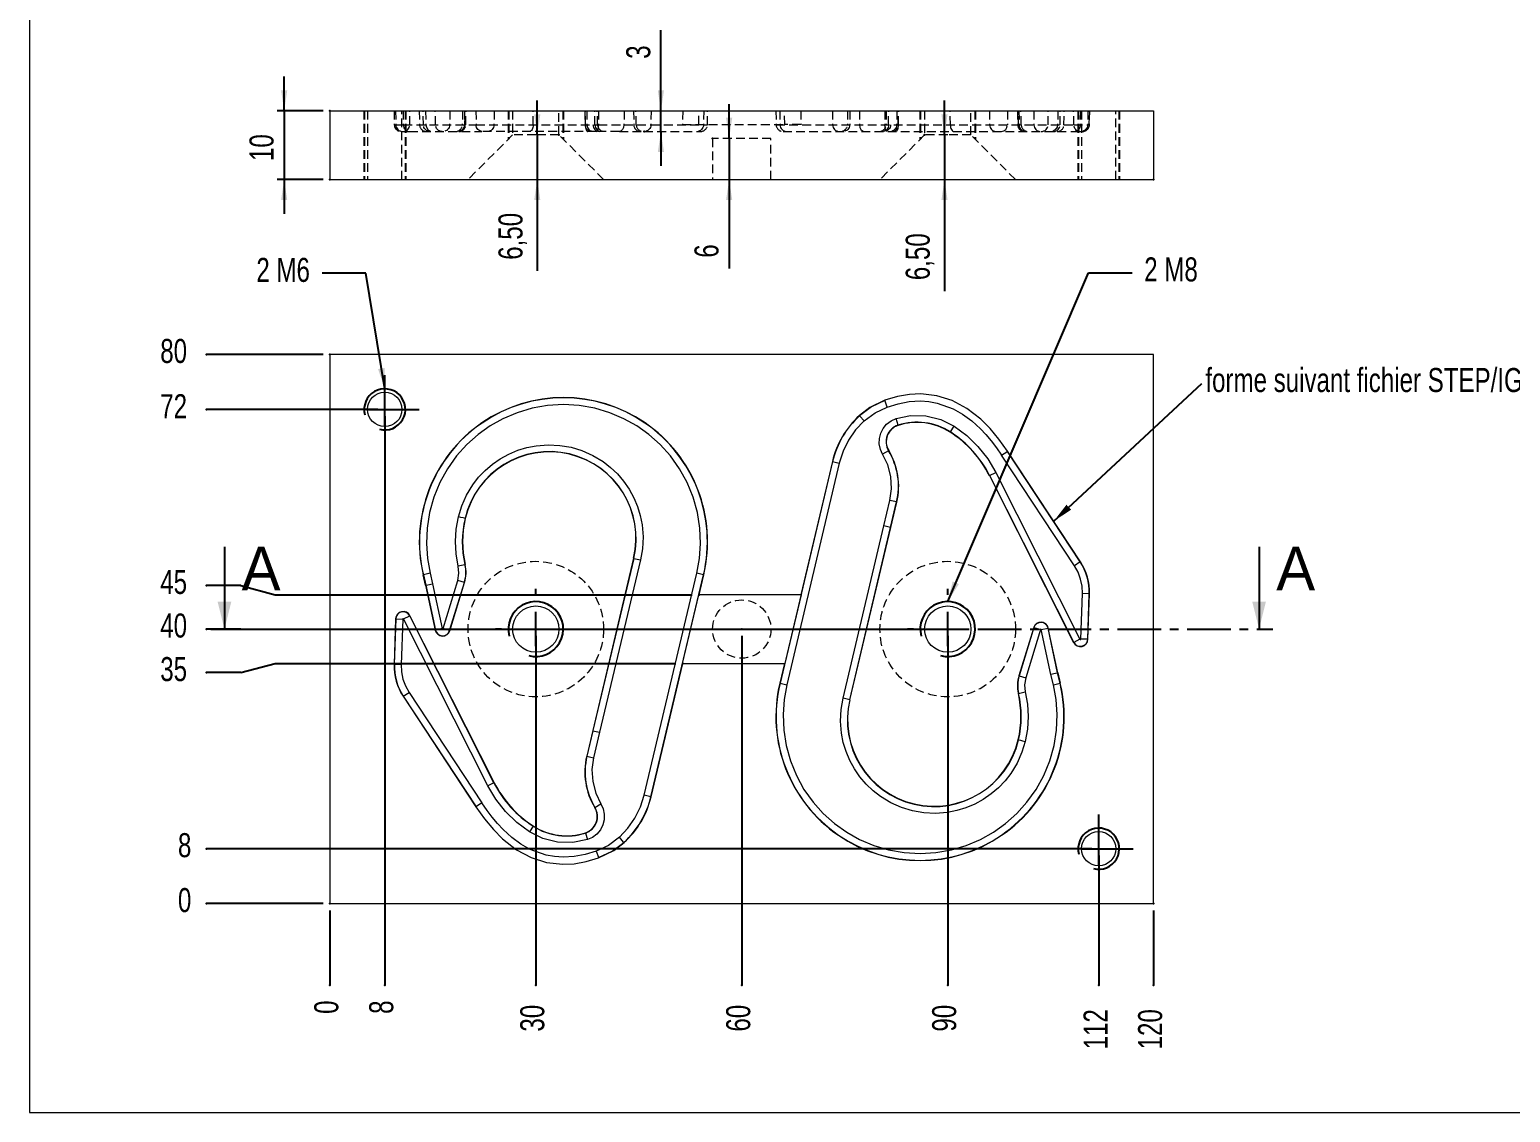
# Model space of a CAD drawing. Extents: x 12 to 408, y 18 to 279.
# Drawn here: x 12 to 227.7, y 18 to 175.7 of the extents above; entities that cross this region are included whole.
import ezdxf

# ---------------------------------------------------------------- set-up
doc = ezdxf.new("R2010")
doc.units = 0
doc.header["$MEASUREMENT"] = 0
doc.header["$PDSIZE"] = -1
doc.linetypes.add('CENTER', pattern=[10.16, 6.35, -1.27, 1.27, -1.27])
doc.linetypes.add('HIDDEN', pattern=[1.905, 1.27, -0.635])
doc.styles.add('SLDTEXTSTYLE0', font='txt', dxfattribs={"width": 0.75})
doc.dimstyles.new('SLDDIMSTYLE0', dxfattribs={"dimtxt": 3.5, "dimasz": 3, "dimexe": 1, "dimexo": 0.0625, "dimgap": 0.875, "dimtad": 0, "dimtih": 1, "dimtoh": 1, "dimdec": 0, "dimdsep": 46, "dimtxsty": 'Standard', "dimblk1": 'NONE', "dimblk2": 'NONE', "dimsah": 1, "dimcen": 0.09, "dimclrd": 255, "dimclre": 255, "dimclrt": 255, "dimadec": 0, "dimazin": 0, "dimtfac": 1, "dimtdec": 4, "dimtofl": 0, "dimtmove": 0, "dimatfit": 3, "dimfxl": 1, "dimtolj": 1, "dimtzin": 12, "dimarcsym": 0})
doc.dimstyles.new('SLDDIMSTYLE1', dxfattribs={"dimtxt": 3.5, "dimasz": 3, "dimexe": 1, "dimexo": 0.0625, "dimgap": 0.875, "dimtad": 0, "dimtih": 1, "dimtoh": 1, "dimzin": 12, "dimdsep": 46, "dimtxsty": 'Standard', "dimblk1": 'NONE', "dimblk2": 'NONE', "dimsah": 1, "dimcen": 0.09, "dimclrd": 255, "dimclre": 255, "dimclrt": 255, "dimadec": 0, "dimazin": 0, "dimtfac": 1, "dimtdec": 4, "dimtofl": 0, "dimtmove": 0, "dimatfit": 3, "dimfxl": 1, "dimtolj": 1, "dimtzin": 12, "dimarcsym": 0})
doc.dimstyles.new('SLDDIMSTYLE2', dxfattribs={"dimtxt": 6, "dimasz": 3, "dimexe": 0, "dimexo": 0.0625, "dimgap": 1.5, "dimtad": 0, "dimtih": 1, "dimtoh": 1, "dimdec": 0, "dimzin": 0, "dimdsep": 46, "dimtxsty": 'Standard', "dimsah": 1, "dimcen": 0.09, "dimadec": 0, "dimazin": 0, "dimtfac": 1, "dimtdec": 0, "dimtofl": 0, "dimtmove": 0, "dimatfit": 3, "dimfxl": 1, "dimtolj": 1, "dimtzin": 0, "dimarcsym": 0})
doc.dimstyles.new('SLDDIMSTYLE3', dxfattribs={"dimtxt": 3.5, "dimasz": 3, "dimexe": 1, "dimexo": 0.0625, "dimgap": 0.875, "dimtad": 0, "dimtih": 1, "dimtoh": 1, "dimzin": 12, "dimdsep": 46, "dimtxsty": 'Standard', "dimsah": 1, "dimcen": 0.09, "dimclrd": 255, "dimclre": 255, "dimclrt": 255, "dimadec": 0, "dimazin": 0, "dimtfac": 1, "dimtdec": 4, "dimtofl": 0, "dimtmove": 0, "dimatfit": 3, "dimfxl": 1, "dimtolj": 1, "dimtzin": 12, "dimarcsym": 0})

# ---------------------------------------------------------------- blocks, each defined once
blk = doc.blocks.new('*D0')
blk.add_line((55.74, 47.41), (55.74, 36.52))
at = {"color": 7}
for p in [(55.74, 48.41), (55.74, 36.52)]:
    blk.add_point(p, dxfattribs=at)
at = {"color": 7, "insert": (57.02, 32.35), "char_height": 3.5, "attachment_point": 7, "rotation": 90, "style": 'SLDTEXTSTYLE0'}
blk.add_mtext('0', dxfattribs=at)
blk = doc.blocks.new('_NONE')
blk = doc.blocks.new('*D2')
blk.add_line((63.74, 119.41), (63.74, 36.52))
at = {"color": 7}
for p in [(63.74, 120.41), (63.74, 36.52)]:
    blk.add_point(p, dxfattribs=at)
at = {"color": 7, "insert": (65.02, 32.35), "char_height": 3.5, "attachment_point": 7, "rotation": 90, "style": 'SLDTEXTSTYLE0'}
blk.add_mtext('8', dxfattribs=at)
blk = doc.blocks.new('*D3')
blk.add_line((85.74, 87.41), (85.74, 36.52))
at = {"color": 7}
for p in [(85.74, 88.41), (85.74, 36.52)]:
    blk.add_point(p, dxfattribs=at)
at = {"color": 7, "insert": (87.02, 29.77), "char_height": 3.5, "attachment_point": 7, "rotation": 90, "style": 'SLDTEXTSTYLE0'}
blk.add_mtext('30', dxfattribs=at)
blk = doc.blocks.new('*D4')
blk.add_line((145.74, 87.41), (145.74, 36.52))
at = {"color": 7}
for p in [(145.74, 88.41), (145.74, 36.52)]:
    blk.add_point(p, dxfattribs=at)
at = {"color": 7, "insert": (147.02, 29.77), "char_height": 3.5, "attachment_point": 7, "rotation": 90, "style": 'SLDTEXTSTYLE0'}
blk.add_mtext('90', dxfattribs=at)
blk = doc.blocks.new('*D5')
blk.add_line((167.74, 55.41), (167.74, 36.52))
at = {"color": 7}
for p in [(167.74, 56.41), (167.74, 36.52)]:
    blk.add_point(p, dxfattribs=at)
at = {"color": 7, "insert": (169.02, 27.18), "char_height": 3.5, "attachment_point": 7, "rotation": 90, "style": 'SLDTEXTSTYLE0'}
blk.add_mtext('112', dxfattribs=at)
blk = doc.blocks.new('*D6')
blk.add_line((175.74, 47.41), (175.74, 36.52))
at = {"color": 7}
for p in [(175.74, 48.41), (175.74, 36.52)]:
    blk.add_point(p, dxfattribs=at)
at = {"color": 7, "insert": (177.02, 27.18), "char_height": 3.5, "attachment_point": 7, "rotation": 90, "style": 'SLDTEXTSTYLE0'}
blk.add_mtext('120', dxfattribs=at)
blk = doc.blocks.new('*D7')
blk.add_line((115.74, 87.41), (115.74, 36.52))
at = {"color": 7}
for p in [(115.74, 88.41), (115.74, 36.52)]:
    blk.add_point(p, dxfattribs=at)
at = {"color": 7, "insert": (117.02, 29.77), "char_height": 3.5, "attachment_point": 7, "rotation": 90, "style": 'SLDTEXTSTYLE0'}
blk.add_mtext('60', dxfattribs=at)
blk = doc.blocks.new('*D8')
blk.add_line((54.74, 48.41), (37.78, 48.41))
at = {"color": 7}
for p in [(37.78, 48.41), (55.74, 48.41)]:
    blk.add_point(p, dxfattribs=at)
at = {"color": 7, "insert": (33.61, 47.13), "char_height": 3.5, "attachment_point": 7, "style": 'SLDTEXTSTYLE0'}
blk.add_mtext('0', dxfattribs=at)
blk = doc.blocks.new('*D9')
blk.add_line((166.74, 56.41), (37.78, 56.41))
at = {"color": 7}
for p in [(37.78, 56.41), (167.74, 56.41)]:
    blk.add_point(p, dxfattribs=at)
at = {"color": 7, "insert": (33.61, 55.13), "char_height": 3.5, "attachment_point": 7, "style": 'SLDTEXTSTYLE0'}
blk.add_mtext('8', dxfattribs=at)
blk = doc.blocks.new('*D10')
for p, q in [((42.78, 88.41), (37.78, 88.41)), ((42.78, 88.41), (47.78, 88.41)), ((47.78, 88.41), (144.74, 88.41))]:
    blk.add_line(p, q)
at = {"color": 7}
for p in [(37.78, 88.41), (145.74, 88.41)]:
    blk.add_point(p, dxfattribs=at)
at = {"color": 7, "insert": (31.03, 87.13), "char_height": 3.5, "attachment_point": 7, "style": 'SLDTEXTSTYLE0'}
blk.add_mtext('40', dxfattribs=at)
blk = doc.blocks.new('*D11')
blk.add_line((62.74, 120.41), (37.78, 120.41))
at = {"color": 7}
for p in [(37.78, 120.41), (63.74, 120.41)]:
    blk.add_point(p, dxfattribs=at)
at = {"color": 7, "insert": (31.03, 119.13), "char_height": 3.5, "attachment_point": 7, "style": 'SLDTEXTSTYLE0'}
blk.add_mtext('72', dxfattribs=at)
blk = doc.blocks.new('*D12')
blk.add_line((54.74, 128.41), (37.78, 128.41))
at = {"color": 7}
for p in [(37.78, 128.41), (55.74, 128.41)]:
    blk.add_point(p, dxfattribs=at)
at = {"color": 7, "insert": (31.03, 127.13), "char_height": 3.5, "attachment_point": 7, "style": 'SLDTEXTSTYLE0'}
blk.add_mtext('80', dxfattribs=at)
blk = doc.blocks.new('*D13')
for p, q in [((42.78, 94.76), (37.78, 94.76)), ((42.78, 94.76), (47.78, 93.41)), ((47.78, 93.41), (108.51, 93.41))]:
    blk.add_line(p, q)
at = {"color": 7}
for p in [(37.78, 94.76), (109.51, 93.41)]:
    blk.add_point(p, dxfattribs=at)
at = {"color": 7, "insert": (31.03, 93.48), "char_height": 3.5, "attachment_point": 7, "style": 'SLDTEXTSTYLE0'}
blk.add_mtext('45', dxfattribs=at)
blk = doc.blocks.new('*D14')
for p, q in [((42.78, 82.06), (37.78, 82.06)), ((42.78, 82.06), (47.78, 83.41)), ((47.78, 83.41), (106.14, 83.41))]:
    blk.add_line(p, q)
at = {"color": 7}
for p in [(37.78, 82.06), (107.14, 83.41)]:
    blk.add_point(p, dxfattribs=at)
at = {"color": 7, "insert": (31.03, 80.78), "char_height": 3.5, "attachment_point": 7, "style": 'SLDTEXTSTYLE0'}
blk.add_mtext('35', dxfattribs=at)
blk = doc.blocks.new('*D15')
for p, q in [((49.08, 163.9), (49.08, 168.9)), ((54.74, 163.9), (48.08, 163.9)), ((49.08, 163.9), (49.08, 153.9)), ((54.74, 153.9), (48.08, 153.9)), ((49.08, 153.9), (49.08, 148.9))]:
    blk.add_line(p, q)
at = {"color": 7}
for p in [(55.74, 163.9), (55.74, 153.9)]:
    blk.add_point(p, dxfattribs=at)
at = {"color": 255}
for points in [[(49.08, 163.9), (49.53, 166.9), (48.63, 166.9)], [(49.08, 153.9), (48.63, 150.9), (49.53, 150.9)]]:
    blk.add_solid(points, dxfattribs=at)
at = {"color": 7, "insert": (47.58, 156.6), "char_height": 3.5, "attachment_point": 7, "rotation": 90, "style": 'SLDTEXTSTYLE0'}
blk.add_mtext('10', dxfattribs=at)
blk = doc.blocks.new('*D16')
for p, q in [((145.27, 160.4), (145.27, 165.4)), ((145.27, 160.4), (145.27, 153.9)), ((145.27, 153.9), (145.27, 137.65))]:
    blk.add_line(p, q)
at = {"color": 7}
for p in [(142.36, 160.4), (175.74, 153.9)]:
    blk.add_point(p, dxfattribs=at)
at = {"color": 255}
for points in [[(145.27, 160.4), (145.72, 163.4), (144.82, 163.4)], [(145.27, 153.9), (144.82, 150.9), (145.72, 150.9)]]:
    blk.add_solid(points, dxfattribs=at)
at = {"color": 7, "insert": (143.77, 139.24), "char_height": 3.5, "attachment_point": 7, "rotation": 90, "style": 'SLDTEXTSTYLE0'}
blk.add_mtext('6,50', dxfattribs=at)
blk = doc.blocks.new('*D17')
for p, q in [((85.95, 160.4), (85.95, 165.4)), ((85.95, 160.4), (85.95, 153.9)), ((85.95, 153.9), (85.95, 140.62))]:
    blk.add_line(p, q)
at = {"color": 7}
for p in [(89.11, 160.4), (55.74, 153.9)]:
    blk.add_point(p, dxfattribs=at)
at = {"color": 255}
for points in [[(85.95, 160.4), (86.4, 163.4), (85.5, 163.4)], [(85.95, 153.9), (85.5, 150.9), (86.4, 150.9)]]:
    blk.add_solid(points, dxfattribs=at)
at = {"color": 7, "insert": (84.45, 142.21), "char_height": 3.5, "attachment_point": 7, "rotation": 90, "style": 'SLDTEXTSTYLE0'}
blk.add_mtext('6,50', dxfattribs=at)
blk = doc.blocks.new('*D18')
for p, q in [((103.96, 163.9), (103.96, 175.66)), ((103.96, 160.9), (103.96, 163.9)), ((103.96, 160.9), (103.96, 155.9))]:
    blk.add_line(p, q)
at = {"color": 7}
for p in [(55.74, 163.9), (101.53, 160.9)]:
    blk.add_point(p, dxfattribs=at)
at = {"color": 255}
for points in [[(103.96, 163.9), (104.41, 166.9), (103.51, 166.9)], [(103.96, 160.9), (103.51, 157.9), (104.41, 157.9)]]:
    blk.add_solid(points, dxfattribs=at)
at = {"color": 7, "insert": (102.46, 171.49), "char_height": 3.5, "attachment_point": 7, "rotation": 90, "style": 'SLDTEXTSTYLE0'}
blk.add_mtext('3', dxfattribs=at)
blk = doc.blocks.new('*D19')
for p, q in [((113.9, 159.9), (113.9, 164.9)), ((113.9, 159.9), (113.9, 153.9)), ((113.9, 153.9), (113.9, 140.92))]:
    blk.add_line(p, q)
at = {"color": 7}
for p in [(111.49, 159.9), (55.74, 153.9)]:
    blk.add_point(p, dxfattribs=at)
at = {"color": 255}
for points in [[(113.9, 159.9), (114.35, 162.9), (113.45, 162.9)], [(113.9, 153.9), (113.45, 150.9), (114.35, 150.9)]]:
    blk.add_solid(points, dxfattribs=at)
at = {"color": 7, "insert": (112.4, 142.51), "char_height": 3.5, "attachment_point": 7, "rotation": 90, "style": 'SLDTEXTSTYLE0'}
blk.add_mtext('6', dxfattribs=at)

msp = doc.modelspace()

# ---------------------------------------------------------------- linework, layer by layer
at = {"color": 7, "linetype": 'Continuous', "lineweight": 0}
for p, q in [((12, 279), (12, 18)), ((12, 18), (408, 18))]:
    msp.add_line(p, q, dxfattribs=at)
at = {"color": 7, "linetype": 'Continuous', "lineweight": 15}
for p, q in [((55.738, 163.898), (175.738, 163.898)), ((55.738, 163.898), (55.738, 153.898)), ((175.738, 163.898), (175.738, 153.898)), ((55.738, 153.898), (175.738, 153.898)), ((175.738, 128.41), (55.738, 128.41)), ((55.738, 128.41), (55.738, 48.41)), ((175.738, 48.41), (175.738, 128.41)), ((136.583, 121.736), (136.595, 121.703)), ((136.931, 120.761), (136.62, 121.635)), ((132.876, 119.51), (132.899, 119.484)), ((132.948, 119.431), (133.572, 118.745)), ((138.511, 118.124), (138.206, 119.076)), ((138.511, 118.124), (138.522, 118.09)), ((146.123, 117.127), (146.104, 117.098)), ((146.123, 117.127), (146.663, 117.969)), ((137.118, 114.394), (136.263, 113.876)), ((137.118, 114.394), (137.148, 114.413)), ((128.975, 112.825), (121.312, 80.518)), ((129.948, 112.595), (122.285, 80.287)), ((128.941, 112.834), (124.334, 93.41)), ((128.941, 112.834), (128.975, 112.825)), ((128.975, 112.825), (129.948, 112.595)), ((153.596, 113.741), (154.37, 114.251)), ((164.204, 97.639), (153.596, 113.741)), ((154.46, 114.31), (154.431, 114.291)), ((165.039, 98.189), (154.431, 114.291)), ((165.068, 98.208), (154.46, 114.31)), ((151.809, 110.771), (151.841, 110.787)), ((151.809, 110.771), (164.083, 86.458)), ((151.841, 110.787), (152.733, 111.238)), ((151.841, 110.787), (164.114, 86.474)), ((152.733, 111.238), (165.007, 86.924)), ((136.441, 103.444), (137.322, 107.156)), ((138.294, 106.926), (137.322, 107.156)), ((137.414, 103.214), (138.294, 106.926)), ((137.448, 103.205), (138.329, 106.918)), ((138.329, 106.918), (138.294, 106.926)), ((75.428, 104.543), (75.462, 104.535)), ((130.488, 78.342), (136.439, 103.437)), ((131.46, 78.111), (137.412, 103.207)), ((131.495, 78.103), (137.447, 103.198)), ((137.414, 103.214), (136.441, 103.444)), ((75.415, 97.793), (74.442, 97.566)), ((75.415, 97.793), (75.45, 97.801)), ((99.982, 98.718), (94.03, 73.622)), ((100.016, 98.71), (94.064, 73.614)), ((100.989, 98.479), (95.037, 73.384)), ((99.982, 98.718), (100.016, 98.71)), ((100.016, 98.71), (100.989, 98.479)), ((165.039, 98.189), (164.204, 97.639)), ((165.068, 98.208), (165.039, 98.189)), ((69.366, 96.303), (69.332, 96.295)), ((69.689, 94.789), (69.332, 96.295)), ((70.339, 96.534), (69.366, 96.303)), ((69.366, 96.303), (69.723, 94.797)), ((70.339, 96.534), (70.699, 95.017)), ((70.699, 95.017), (72.101, 88.484)), ((72.227, 88.479), (74.373, 95.507)), ((73.183, 88.187), (75.329, 95.215)), ((73.217, 88.177), (75.363, 95.205)), ((75.329, 95.215), (74.373, 95.507)), ((75.363, 95.205), (75.329, 95.215)), ((101.529, 64.226), (109.191, 96.534)), ((102.502, 63.995), (110.164, 96.303)), ((110.164, 96.303), (109.191, 96.534)), ((109.514, 93.41), (110.198, 96.295)), ((110.198, 96.295), (110.164, 96.303)), ((69.689, 94.789), (69.723, 94.797)), ((69.689, 94.789), (71.089, 88.267)), ((69.723, 94.797), (71.124, 88.274)), ((107.107, 83.41), (109.478, 93.41)), ((109.478, 93.41), (109.514, 93.41)), ((124.334, 93.41), (109.514, 93.41)), ((124.37, 93.41), (121.998, 83.41)), ((124.334, 93.41), (124.37, 93.41)), ((165.13, 86.951), (165.349, 93.576)), ((166.348, 93.543), (165.349, 93.576)), ((166.129, 86.918), (166.348, 93.543)), ((166.164, 86.917), (166.384, 93.542)), ((166.384, 93.542), (166.348, 93.543)), ((65.312, 89.904), (65.093, 83.279)), ((65.348, 89.903), (65.128, 83.278)), ((65.312, 89.904), (65.348, 89.903)), ((65.348, 89.903), (66.347, 89.869)), ((66.347, 89.869), (66.127, 83.245)), ((66.47, 89.897), (67.362, 90.347)), ((78.743, 65.583), (66.47, 89.897)), ((67.362, 90.347), (67.394, 90.363)), ((79.636, 66.034), (67.362, 90.347)), ((79.667, 66.05), (67.394, 90.363)), ((72.101, 88.484), (71.124, 88.274)), ((73.183, 88.187), (72.227, 88.479)), ((158.26, 88.644), (156.114, 81.616)), ((158.293, 88.634), (156.148, 81.606)), ((158.26, 88.644), (158.293, 88.634)), ((158.293, 88.634), (159.25, 88.342)), ((159.375, 88.337), (160.353, 88.547)), ((160.353, 88.547), (160.387, 88.554)), ((161.753, 82.024), (160.353, 88.547)), ((161.787, 82.031), (160.387, 88.554)), ((71.124, 88.274), (71.089, 88.267)), ((73.217, 88.177), (73.183, 88.187)), ((159.25, 88.342), (157.104, 81.314)), ((160.778, 81.803), (159.375, 88.337)), ((164.114, 86.474), (164.083, 86.458)), ((165.007, 86.924), (164.114, 86.474)), ((166.129, 86.918), (165.13, 86.951)), ((166.164, 86.917), (166.129, 86.918)), ((65.093, 83.279), (65.128, 83.278)), ((65.128, 83.278), (66.127, 83.245)), ((102.536, 63.987), (107.143, 83.41)), ((107.143, 83.41), (107.107, 83.41)), ((107.143, 83.41), (121.962, 83.41)), ((121.962, 83.41), (121.278, 80.526)), ((121.998, 83.41), (121.962, 83.41)), ((161.787, 82.031), (161.753, 82.024)), ((162.11, 80.518), (161.753, 82.024)), ((161.787, 82.031), (162.144, 80.526)), ((121.278, 80.526), (121.312, 80.518)), ((121.312, 80.518), (122.285, 80.287)), ((156.114, 81.616), (156.148, 81.606)), ((156.148, 81.606), (157.104, 81.314)), ((161.137, 80.287), (160.778, 81.803)), ((161.137, 80.287), (162.11, 80.518)), ((162.11, 80.518), (162.144, 80.526)), ((66.408, 78.613), (66.437, 78.632)), ((66.408, 78.613), (77.016, 62.51)), ((66.437, 78.632), (67.272, 79.182)), ((66.437, 78.632), (77.046, 62.53)), ((67.272, 79.182), (77.881, 63.08)), ((131.46, 78.111), (130.488, 78.342)), ((131.495, 78.103), (131.46, 78.111)), ((156.061, 79.028), (156.027, 79.02)), ((156.061, 79.028), (157.035, 79.255)), ((94.028, 73.615), (93.148, 69.903)), ((94.062, 73.607), (93.182, 69.895)), ((94.062, 73.607), (95.035, 73.377)), ((95.035, 73.377), (94.155, 69.664)), ((156.048, 72.278), (156.014, 72.286)), ((93.148, 69.903), (93.182, 69.895)), ((93.182, 69.895), (94.155, 69.664)), ((79.636, 66.034), (78.743, 65.583)), ((79.667, 66.05), (79.636, 66.034)), ((77.881, 63.08), (77.106, 62.57)), ((94.359, 62.427), (95.213, 62.945)), ((102.502, 63.995), (101.529, 64.226)), ((102.536, 63.987), (102.502, 63.995)), ((77.016, 62.51), (77.046, 62.53)), ((94.359, 62.427), (94.329, 62.408)), ((85.354, 59.693), (84.814, 58.852)), ((85.354, 59.693), (85.373, 59.723)), ((92.966, 58.697), (92.955, 58.731)), ((92.966, 58.697), (93.271, 57.745)), ((98.528, 57.39), (97.904, 58.076)), ((98.601, 57.311), (98.577, 57.337)), ((94.545, 56.06), (94.857, 55.186)), ((94.893, 55.085), (94.881, 55.118)), ((55.738, 48.41), (175.738, 48.41))]:
    msp.add_line(p, q, dxfattribs=at)
at = {"color": 255, "linetype": 'HIDDEN'}
for p, q in [((60.738, 163.898), (60.738, 153.898)), ((60.738, 163.898), (60.738, 153.898)), ((66.738, 163.898), (66.738, 153.898)), ((66.738, 163.898), (66.738, 153.898)), ((81.738, 163.898), (81.738, 159.773)), ((89.738, 163.898), (89.738, 159.773)), ((141.738, 163.898), (141.738, 159.773)), ((149.738, 163.898), (149.738, 159.773)), ((164.738, 163.898), (164.738, 153.898)), ((164.738, 163.898), (164.738, 153.898)), ((170.738, 163.898), (170.738, 153.898)), ((170.738, 163.898), (170.738, 153.898)), ((81.738, 159.773), (81.738, 159.773)), ((81.738, 159.773), (81.738, 159.773)), ((81.738, 159.773), (81.738, 159.773)), ((89.738, 159.773), (89.738, 159.773)), ((141.738, 159.773), (141.738, 159.773)), ((141.738, 159.773), (141.738, 159.773)), ((141.738, 159.773), (141.738, 159.773)), ((149.738, 159.773), (149.738, 159.773)), ((60.738, 153.898), (60.738, 153.898)), ((60.738, 153.898), (60.738, 153.898)), ((60.738, 153.898), (60.738, 153.898)), ((60.738, 153.898), (60.738, 153.898)), ((60.738, 153.898), (60.738, 153.898)), ((60.738, 153.898), (60.738, 153.898)), ((66.738, 153.898), (66.738, 153.898)), ((66.738, 153.898), (66.738, 153.898)), ((164.738, 153.898), (164.738, 153.898)), ((164.738, 153.898), (164.738, 153.898)), ((164.738, 153.898), (164.738, 153.898)), ((164.738, 153.898), (164.738, 153.898)), ((164.738, 153.898), (164.738, 153.898)), ((164.738, 153.898), (164.738, 153.898)), ((170.738, 153.898), (170.738, 153.898)), ((170.738, 153.898), (170.738, 153.898))]:
    msp.add_line(p, q, dxfattribs=at)
at = {"color": 9, "linetype": 'HIDDEN', "lineweight": 0}
for p, q in [((61.238, 163.898), (61.238, 153.898)), ((65.089, 163.898), (65.124, 161.881)), ((65.093, 163.898), (65.128, 161.881)), ((65.124, 161.881), (66.437, 161.881)), ((65.312, 163.898), (65.348, 161.881)), ((66.238, 153.898), (66.238, 163.898)), ((66.408, 163.898), (66.437, 161.881)), ((66.437, 161.881), (77.046, 161.881)), ((67.362, 161.881), (67.394, 163.898)), ((68.765, 163.898), (68.8, 161.881)), ((69.366, 161.881), (69.332, 163.898)), ((69.689, 163.898), (69.723, 161.881)), ((71.124, 161.881), (71.089, 163.898)), ((73.217, 163.898), (73.183, 161.881)), ((75.065, 163.898), (75.03, 161.881)), ((75.363, 163.898), (75.329, 161.881)), ((75.415, 161.881), (75.45, 163.898)), ((75.428, 161.881), (75.462, 163.898)), ((75.545, 161.881), (75.58, 163.898)), ((77.016, 163.898), (77.046, 161.881)), ((77.046, 161.881), (94.881, 161.881)), ((79.667, 163.898), (79.636, 161.881)), ((82.363, 163.898), (82.363, 160.398)), ((85.354, 161.881), (85.373, 163.898)), ((89.113, 160.398), (89.113, 163.898)), ((92.878, 163.898), (92.913, 161.881)), ((92.966, 161.881), (92.955, 163.898)), ((93.148, 163.898), (93.182, 161.881)), ((94.359, 161.881), (94.329, 163.898)), ((94.726, 161.881), (94.691, 163.898)), ((94.893, 163.898), (94.881, 161.881)), ((94.881, 161.881), (98.577, 161.881)), ((98.601, 163.898), (98.577, 161.881)), ((98.577, 161.881), (102.502, 161.881)), ((99.982, 163.898), (100.016, 161.881)), ((100.357, 161.881), (100.322, 163.898)), ((102.536, 163.898), (102.502, 161.881)), ((102.502, 161.881), (110.164, 161.881)), ((107.143, 163.898), (107.107, 161.898)), ((107.107, 161.898), (121.998, 161.898)), ((109.478, 161.898), (109.514, 163.898)), ((110.198, 163.898), (110.164, 161.881)), ((110.164, 161.881), (110.73, 161.881)), ((110.73, 161.881), (110.765, 163.898)), ((120.711, 163.898), (120.746, 161.881)), ((120.746, 161.881), (162.676, 161.881)), ((121.278, 163.898), (121.312, 161.881)), ((121.998, 161.898), (121.962, 163.898)), ((124.37, 161.898), (121.998, 161.898)), ((124.334, 163.898), (124.37, 161.898)), ((128.941, 163.898), (128.975, 161.881)), ((131.155, 163.898), (131.119, 161.881)), ((131.495, 163.898), (131.46, 161.881)), ((132.876, 163.898), (132.899, 161.881)), ((136.583, 163.898), (136.595, 161.881)), ((136.785, 163.898), (136.75, 161.881)), ((137.118, 161.881), (137.148, 163.898)), ((138.329, 163.898), (138.294, 161.881)), ((138.511, 161.881), (138.522, 163.898)), ((138.563, 161.881), (138.599, 163.898)), ((142.363, 163.898), (142.363, 160.398)), ((146.123, 161.881), (146.104, 163.898)), ((149.113, 160.398), (149.113, 163.898)), ((151.809, 163.898), (151.841, 161.881)), ((154.46, 163.898), (154.431, 161.881)), ((155.896, 163.898), (155.931, 161.881)), ((156.048, 161.881), (156.014, 163.898)), ((156.061, 161.881), (156.027, 163.898)), ((156.114, 163.898), (156.148, 161.881)), ((156.446, 161.881), (156.411, 163.898)), ((158.26, 163.898), (158.293, 161.881)), ((160.353, 161.881), (160.387, 163.898)), ((161.787, 163.898), (161.753, 161.881)), ((162.11, 161.881), (162.144, 163.898)), ((162.676, 161.881), (162.711, 163.898)), ((162.676, 161.881), (164.114, 161.881)), ((164.114, 161.881), (164.083, 163.898)), ((164.114, 161.881), (166.129, 161.881)), ((165.068, 163.898), (165.039, 161.881)), ((165.238, 163.898), (165.238, 153.898)), ((166.164, 163.898), (166.129, 161.881)), ((166.129, 161.881), (166.348, 161.881)), ((166.384, 163.898), (166.348, 161.881)), ((166.348, 161.881), (166.353, 161.881)), ((166.353, 161.881), (166.388, 163.898)), ((170.238, 153.898), (170.238, 163.898)), ((66.137, 160.898), (67.272, 160.898)), ((67.272, 160.898), (77.881, 160.898)), ((82.363, 160.398), (75.863, 153.898)), ((94.545, 160.898), (77.881, 160.898)), ((85.738, 160.398), (82.363, 160.398)), ((89.113, 160.398), (85.738, 160.398)), ((95.613, 153.898), (89.113, 160.398)), ((97.904, 160.898), (94.545, 160.898)), ((97.904, 160.898), (101.529, 160.898)), ((101.529, 160.898), (109.191, 160.898)), ((109.191, 160.898), (109.728, 160.898)), ((119.988, 159.898), (111.488, 159.898)), ((111.488, 159.898), (111.488, 153.898)), ((119.988, 153.898), (119.988, 159.898)), ((121.761, 160.898), (161.662, 160.898)), ((142.363, 160.398), (135.863, 153.898)), ((145.738, 160.398), (142.363, 160.398)), ((149.113, 160.398), (145.738, 160.398)), ((155.613, 153.898), (149.113, 160.398)), ((161.746, 160.898), (165.007, 160.898)), ((165.007, 160.898), (165.13, 160.898)), ((165.13, 160.898), (165.349, 160.898))]:
    msp.add_line(p, q, dxfattribs=at)
at = {"color": 7, "linetype": 'Continuous'}
for p, q in [((63.738, 122.91), (63.738, 125.41)), ((63.738, 117.91), (63.738, 122.91)), ((61.238, 120.41), (58.738, 120.41)), ((61.238, 120.41), (66.238, 120.41)), ((66.238, 120.41), (68.738, 120.41)), ((63.738, 117.91), (63.738, 115.41)), ((40.382, 100.41), (40.382, 88.41)), ((191.095, 100.41), (191.095, 88.41)), ((85.738, 93.41), (85.738, 94.285)), ((145.738, 93.41), (145.738, 94.285)), ((85.738, 85.91), (85.738, 90.91)), ((145.738, 85.91), (145.738, 90.91)), ((80.738, 88.41), (79.863, 88.41)), ((83.238, 88.41), (88.238, 88.41)), ((90.738, 88.41), (91.613, 88.41)), ((140.738, 88.41), (139.863, 88.41)), ((143.238, 88.41), (148.238, 88.41)), ((150.738, 88.41), (151.613, 88.41)), ((85.738, 83.41), (85.738, 82.535)), ((145.738, 83.41), (145.738, 82.535)), ((167.738, 58.91), (167.738, 61.41)), ((167.738, 53.91), (167.738, 58.91)), ((165.238, 56.41), (162.738, 56.41)), ((165.238, 56.41), (170.238, 56.41)), ((170.238, 56.41), (172.738, 56.41)), ((167.738, 53.91), (167.738, 51.41))]:
    msp.add_line(p, q, dxfattribs=at)
at = {"color": 7, "linetype": 'CENTER'}
msp.add_line((38.382, 88.41), (193.095, 88.41), dxfattribs=at)
at = {"color": 9, "linetype": 'HIDDEN', "lineweight": 0, "flags": 128}
for points in [[(65.128, 161.881), (65.15, 161.688), (65.209, 161.503), (65.303, 161.334), (65.427, 161.185), (65.578, 161.063), (65.749, 160.973), (65.935, 160.917), (66.127, 160.898)], [(65.348, 161.881), (65.37, 161.688), (65.429, 161.503), (65.522, 161.334), (65.646, 161.185), (65.797, 161.063), (65.968, 160.973), (66.154, 160.917), (66.347, 160.898)], [(66.437, 161.881), (66.456, 161.688), (66.505, 161.503), (66.583, 161.334), (66.687, 161.185), (66.813, 161.063), (66.956, 160.973), (67.111, 160.917), (67.272, 160.898)], [(66.47, 160.898), (66.642, 160.917), (66.808, 160.973), (66.961, 161.063), (67.095, 161.185), (67.207, 161.334), (67.29, 161.503), (67.343, 161.688), (67.362, 161.881)], [(70.339, 160.898), (70.151, 160.917), (69.971, 160.973), (69.804, 161.063), (69.657, 161.185), (69.536, 161.334), (69.445, 161.503), (69.388, 161.688), (69.366, 161.881)], [(69.723, 161.881), (69.798, 161.513), (70.015, 161.185), (70.274, 160.998), (70.466, 160.927), (70.699, 160.898)], [(72.101, 160.898), (71.912, 160.917), (71.731, 160.973), (71.563, 161.063), (71.416, 161.185), (71.294, 161.334), (71.203, 161.503), (71.145, 161.688), (71.124, 161.881)], [(73.183, 161.881), (73.162, 161.688), (73.105, 161.503), (73.016, 161.334), (72.897, 161.185), (72.753, 161.063), (72.589, 160.973), (72.411, 160.917), (72.227, 160.898)], [(75.329, 161.881), (75.308, 161.688), (75.251, 161.503), (75.162, 161.334), (75.043, 161.185), (74.899, 161.063), (74.735, 160.973), (74.557, 160.917), (74.373, 160.898)], [(75.415, 161.881), (75.394, 161.688), (75.336, 161.503), (75.245, 161.334), (75.124, 161.185), (74.977, 161.063), (74.81, 160.973), (74.63, 160.917), (74.442, 160.898)], [(77.881, 160.898), (77.565, 160.973), (77.295, 161.185), (77.113, 161.503), (77.046, 161.881)], [(79.636, 161.881), (79.616, 161.688), (79.564, 161.503), (79.48, 161.334), (79.369, 161.185), (79.234, 161.063), (79.081, 160.973), (78.916, 160.917), (78.743, 160.898)], [(85.354, 161.881), (85.342, 161.688), (85.31, 161.503), (85.26, 161.334), (85.192, 161.185), (85.111, 161.063), (85.018, 160.973), (84.918, 160.917), (84.814, 160.898)], [(92.966, 161.881), (92.972, 161.688), (92.99, 161.503), (93.019, 161.334), (93.057, 161.185), (93.103, 161.063), (93.155, 160.973), (93.212, 160.917), (93.271, 160.898)], [(93.182, 161.881), (93.204, 161.688), (93.261, 161.503), (93.352, 161.334), (93.473, 161.185), (93.62, 161.063), (93.786, 160.973), (93.967, 160.917), (94.155, 160.898)], [(94.062, 161.881), (94.084, 161.688), (94.141, 161.503), (94.232, 161.334), (94.353, 161.185), (94.5, 161.063), (94.667, 160.973), (94.848, 160.917), (95.035, 160.898)], [(94.359, 161.881), (94.378, 161.688), (94.428, 161.503), (94.508, 161.334), (94.614, 161.185), (94.743, 161.063), (94.89, 160.973), (95.048, 160.917), (95.213, 160.898)], [(94.545, 160.898), (94.687, 160.993), (94.802, 161.253), (94.86, 161.546), (94.881, 161.881)], [(98.577, 161.881), (98.523, 161.503), (98.376, 161.185), (98.159, 160.973), (97.904, 160.898)], [(100.016, 161.881), (100.038, 161.688), (100.095, 161.503), (100.186, 161.334), (100.307, 161.185), (100.454, 161.063), (100.621, 160.973), (100.801, 160.917), (100.989, 160.898)], [(102.502, 161.881), (102.48, 161.688), (102.423, 161.503), (102.332, 161.334), (102.211, 161.185), (102.064, 161.063), (101.897, 160.973), (101.717, 160.917), (101.529, 160.898)], [(110.164, 161.881), (110.143, 161.688), (110.085, 161.503), (109.994, 161.334), (109.873, 161.185), (109.727, 161.063), (109.56, 160.973), (109.379, 160.917), (109.191, 160.898)], [(121.312, 161.881), (121.334, 161.688), (121.391, 161.503), (121.482, 161.334), (121.603, 161.185), (121.75, 161.063), (121.917, 160.973), (122.097, 160.917), (122.285, 160.898)], [(128.975, 161.881), (128.996, 161.688), (129.054, 161.503), (129.145, 161.334), (129.266, 161.185), (129.412, 161.063), (129.579, 160.973), (129.76, 160.917), (129.948, 160.898)], [(131.46, 161.881), (131.439, 161.688), (131.382, 161.503), (131.291, 161.334), (131.17, 161.185), (131.023, 161.063), (130.856, 160.973), (130.675, 160.917), (130.488, 160.898)], [(132.899, 161.881), (132.954, 161.503), (133.101, 161.185), (133.318, 160.973), (133.572, 160.898)], [(137.118, 161.881), (137.099, 161.688), (137.049, 161.503), (136.969, 161.334), (136.862, 161.185), (136.733, 161.063), (136.587, 160.973), (136.428, 160.917), (136.263, 160.898)], [(137.414, 161.881), (137.392, 161.688), (137.335, 161.503), (137.244, 161.334), (137.123, 161.185), (136.976, 161.063), (136.81, 160.973), (136.629, 160.917), (136.441, 160.898)], [(136.931, 160.898), (136.79, 160.993), (136.674, 161.253), (136.617, 161.546), (136.595, 161.881)], [(138.294, 161.881), (138.273, 161.688), (138.216, 161.503), (138.125, 161.334), (138.004, 161.185), (137.857, 161.063), (137.69, 160.973), (137.509, 160.917), (137.322, 160.898)], [(138.511, 161.881), (138.504, 161.688), (138.486, 161.503), (138.458, 161.334), (138.42, 161.185), (138.374, 161.063), (138.321, 160.973), (138.264, 160.917), (138.206, 160.898)], [(146.123, 161.881), (146.135, 161.688), (146.166, 161.503), (146.217, 161.334), (146.284, 161.185), (146.366, 161.063), (146.458, 160.973), (146.559, 160.917), (146.663, 160.898)], [(151.841, 161.881), (151.86, 161.688), (151.913, 161.503), (151.996, 161.334), (152.107, 161.185), (152.242, 161.063), (152.395, 160.973), (152.561, 160.917), (152.733, 160.898)], [(153.596, 160.898), (153.912, 160.973), (154.181, 161.185), (154.363, 161.503), (154.431, 161.881)], [(156.048, 161.881), (156.127, 161.503), (156.339, 161.185), (156.653, 160.973), (157.021, 160.898)], [(156.148, 161.881), (156.169, 161.688), (156.225, 161.503), (156.314, 161.334), (156.433, 161.185), (156.578, 161.063), (156.742, 160.973), (156.919, 160.917), (157.104, 160.898)], [(158.293, 161.881), (158.315, 161.688), (158.371, 161.503), (158.46, 161.334), (158.579, 161.185), (158.724, 161.063), (158.888, 160.973), (159.065, 160.917), (159.25, 160.898)], [(159.375, 160.898), (159.564, 160.917), (159.746, 160.973), (159.913, 161.063), (160.061, 161.185), (160.182, 161.334), (160.274, 161.503), (160.331, 161.688), (160.353, 161.881)], [(161.753, 161.881), (161.678, 161.513), (161.461, 161.185), (161.202, 160.998), (161.01, 160.927), (160.778, 160.898)], [(161.137, 160.898), (161.325, 160.917), (161.506, 160.973), (161.673, 161.063), (161.819, 161.185), (161.94, 161.334), (162.031, 161.503), (162.089, 161.688), (162.11, 161.881)], [(165.007, 160.898), (164.834, 160.917), (164.669, 160.973), (164.516, 161.063), (164.381, 161.185), (164.27, 161.334), (164.187, 161.503), (164.134, 161.688), (164.114, 161.881)], [(165.039, 161.881), (165.021, 161.688), (164.971, 161.503), (164.893, 161.334), (164.789, 161.185), (164.663, 161.063), (164.52, 160.973), (164.365, 160.917), (164.204, 160.898)], [(166.129, 161.881), (166.107, 161.688), (166.048, 161.503), (165.954, 161.334), (165.83, 161.185), (165.679, 161.063), (165.508, 160.973), (165.322, 160.917), (165.13, 160.898)], [(166.348, 161.881), (166.326, 161.688), (166.267, 161.503), (166.174, 161.334), (166.05, 161.185), (165.899, 161.063), (165.727, 160.973), (165.542, 160.917), (165.349, 160.898)]]:
    msp.add_lwpolyline(points, dxfattribs=at)
at = {"color": 7, "linetype": 'Continuous', "lineweight": 15, "flags": 128}
for points in [[(109.191, 96.534), (109.578, 98.679), (109.728, 100.854), (109.632, 103.127), (109.276, 105.375), (108.655, 107.606), (107.779, 109.75), (106.672, 111.761), (105.341, 113.631), (103.86, 115.281), (102.205, 116.757), (100.452, 118.006), (98.573, 119.058), (96.502, 119.936), (94.345, 120.574), (92.071, 120.973), (89.765, 121.106), (87.46, 120.973), (85.185, 120.574), (83.029, 119.936), (80.957, 119.058), (79.079, 118.006), (77.325, 116.757), (75.671, 115.282), (74.19, 113.631), (72.859, 111.761), (71.752, 109.75), (70.876, 107.606), (70.254, 105.375), (69.899, 103.127), (69.802, 100.854), (69.952, 98.679), (70.339, 96.534)], [(136.583, 121.736), (134.397, 120.67), (132.876, 119.51)], [(136.595, 121.703), (134.637, 120.777), (132.899, 119.484)], [(154.46, 114.31), (153.204, 116.079), (151.907, 117.633), (150.569, 118.972), (148.54, 120.55), (146.402, 121.701), (144.169, 122.412), (141.809, 122.674), (140.156, 122.59), (138.404, 122.28), (136.583, 121.736)], [(136.931, 120.761), (138.535, 121.248), (140.144, 121.549), (141.771, 121.642), (143.004, 121.559), (144.211, 121.34), (146.54, 120.5), (147.909, 119.726), (149.234, 118.758), (150.514, 117.595), (151.305, 116.756), (152.082, 115.833), (152.845, 114.829), (153.596, 113.741)], [(133.572, 118.745), (132.328, 117.43), (131.296, 115.943), (130.495, 114.32), (129.948, 112.595)], [(133.572, 118.745), (135.152, 119.92), (136.931, 120.761)], [(136.263, 113.876), (135.933, 114.589), (135.766, 115.378), (135.782, 116.184), (135.974, 116.947), (136.329, 117.648), (136.845, 118.267), (137.488, 118.754), (138.206, 119.076)], [(138.206, 119.076), (140.333, 119.51), (142.558, 119.469), (144.719, 118.937), (146.663, 117.969)], [(146.663, 117.969), (148.505, 116.606), (150.149, 115.01), (151.567, 113.211), (152.733, 111.238)], [(74.455, 104.774), (74.937, 106.364), (75.632, 107.93), (76.545, 109.436), (77.39, 110.523), (78.34, 111.52), (79.409, 112.434), (80.566, 113.233), (81.8, 113.908), (83.097, 114.452), (84.413, 114.854), (85.765, 115.12), (87.52, 115.26), (89.232, 115.177), (90.869, 114.893), (92.459, 114.412), (94.025, 113.717), (95.531, 112.803), (96.619, 111.958), (97.616, 111.008), (98.529, 109.94), (99.328, 108.782), (100.004, 107.549), (100.548, 106.252), (100.95, 104.935), (101.216, 103.584), (101.356, 101.828), (101.273, 100.117), (100.989, 98.479)], [(137.322, 107.156), (137.556, 108.865), (137.454, 110.62), (137.012, 112.322), (136.263, 113.876)], [(74.442, 97.566), (74.131, 99.356), (74.03, 101.171), (74.138, 102.984), (74.455, 104.774)], [(75.428, 104.543), (75.349, 104.562), (75.137, 104.612), (74.824, 104.686), (74.455, 104.774)], [(74.373, 95.507), (74.543, 96.532), (74.442, 97.566)], [(165.349, 93.576), (165.303, 94.646), (165.092, 95.696), (164.723, 96.702), (164.204, 97.639)], [(69.723, 94.797), (69.798, 94.814), (70.015, 94.863), (70.274, 94.922), (70.466, 94.965), (70.699, 95.017)], [(66.127, 83.245), (66.174, 82.175), (66.385, 81.125), (66.753, 80.119), (67.272, 79.182)], [(161.753, 82.024), (161.678, 82.007), (161.461, 81.958), (161.202, 81.899), (161.01, 81.856), (160.778, 81.803)], [(122.285, 80.287), (121.898, 78.142), (121.748, 75.967), (121.845, 73.694), (122.2, 71.446), (122.821, 69.215), (123.698, 67.071), (124.804, 65.06), (126.136, 63.189), (127.616, 61.539), (129.271, 60.064), (131.025, 58.815), (132.904, 57.763), (134.974, 56.885), (137.131, 56.247), (139.405, 55.848), (141.711, 55.715), (144.016, 55.848), (146.291, 56.247), (148.448, 56.885), (150.519, 57.763), (152.397, 58.815), (154.151, 60.064), (155.806, 61.539), (157.287, 63.189), (158.618, 65.06), (159.725, 67.071), (160.601, 69.215), (161.222, 71.446), (161.578, 73.694), (161.674, 75.967), (161.524, 78.142), (161.137, 80.287)], [(157.104, 81.314), (156.933, 80.289), (157.035, 79.255)], [(157.021, 72.047), (156.54, 70.457), (155.845, 68.891), (154.931, 67.385), (154.087, 66.298), (153.136, 65.301), (152.068, 64.387), (150.91, 63.588), (149.677, 62.913), (148.38, 62.368), (147.063, 61.967), (145.712, 61.701), (143.956, 61.561), (142.245, 61.644), (140.607, 61.928), (139.017, 62.409), (137.451, 63.104), (135.945, 64.018), (134.858, 64.862), (133.861, 65.813), (132.947, 66.881), (132.148, 68.039), (131.473, 69.272), (130.928, 70.569), (130.527, 71.886), (130.261, 73.237), (130.121, 74.993), (130.203, 76.704), (130.488, 78.342)], [(157.035, 79.255), (157.345, 77.465), (157.446, 75.65), (157.338, 73.837), (157.021, 72.047)], [(156.048, 72.278), (156.127, 72.259), (156.339, 72.209), (156.653, 72.135), (157.021, 72.047)], [(94.155, 69.664), (93.92, 67.956), (94.022, 66.201), (94.465, 64.499), (95.213, 62.945)], [(84.814, 58.852), (82.972, 60.215), (81.328, 61.811), (79.909, 63.61), (78.743, 65.583)], [(94.545, 56.06), (92.942, 55.573), (91.333, 55.272), (89.706, 55.179), (88.472, 55.262), (87.266, 55.481), (84.936, 56.321), (83.567, 57.095), (82.243, 58.063), (80.962, 59.226), (80.172, 60.065), (79.395, 60.988), (78.631, 61.992), (77.881, 63.08)], [(95.213, 62.945), (95.544, 62.232), (95.711, 61.443), (95.694, 60.637), (95.503, 59.874), (95.148, 59.173), (94.631, 58.554), (93.988, 58.067), (93.271, 57.745)], [(97.904, 58.076), (99.148, 59.391), (100.181, 60.877), (100.981, 62.501), (101.529, 64.226)], [(77.016, 62.51), (78.273, 60.742), (79.57, 59.188), (80.907, 57.849), (82.936, 56.271), (85.074, 55.12), (87.308, 54.409), (89.668, 54.147), (91.321, 54.231), (93.072, 54.541), (94.893, 55.085)], [(93.271, 57.745), (91.143, 57.31), (88.918, 57.352), (86.758, 57.884), (84.814, 58.852)], [(97.904, 58.076), (96.325, 56.901), (94.545, 56.06)], [(94.881, 55.118), (96.839, 56.044), (98.577, 57.337)], [(94.893, 55.085), (97.08, 56.151), (98.601, 57.311)]]:
    msp.add_lwpolyline(points, dxfattribs=at)
at = {"color": 7, "linetype": 'Continuous', "lineweight": 15}
for centre, radius in [((63.738, 120.41), 2.5), ((85.738, 88.41), 3.375), ((145.738, 88.41), 3.375), ((167.738, 56.41), 2.5)]:
    msp.add_circle(centre, radius, dxfattribs=at)
at = {"color": 9, "linetype": 'HIDDEN', "lineweight": 0}
for centre, radius in [((85.738, 88.41), 9.875), ((145.738, 88.41), 9.875), ((115.738, 88.41), 4.25)]:
    msp.add_circle(centre, radius, dxfattribs=at)
for centre, start, end in [((66.124, 161.898), 181, 270), ((69.8, 161.898), 181, 270), ((74.03, 161.898), 270, 359), ((74.545, 161.898), 270, 359), ((93.913, 161.898), 181, 270), ((95.726, 161.898), 181, 270), ((101.357, 161.898), 181, 270), ((109.73, 161.898), 270, 359), ((121.746, 161.898), 181, 270), ((130.12, 161.898), 270, 359), ((135.75, 161.898), 270, 359), ((137.564, 161.898), 270, 359), ((156.931, 161.898), 181, 270), ((157.446, 161.898), 181, 270), ((161.676, 161.898), 270, 359), ((165.353, 161.898), 270, 359)]:
    msp.add_arc(centre, 1, start, end, dxfattribs=at)
at = {"color": 7, "linetype": 'Continuous'}
for centre, radius in [((63.738, 120.41), 3), ((63.738, 120.41), 3), ((85.738, 88.41), 4), ((145.738, 88.41), 4), ((167.738, 56.41), 3), ((167.738, 56.41), 3)]:
    msp.add_arc(centre, radius, 255, 195, dxfattribs=at)
at = {"color": 7, "linetype": 'Continuous', "lineweight": 15}
for centre, radius, start, end in [((89.765, 101.141), 21, 346.65764, 193.34236), ((89.765, 101.141), 20.965, 346.65764, 193.34236), ((141.711, 109.805), 13.125, 132.31351, 166.65764), ((141.711, 109.805), 13.09, 132.31351, 166.65764), ((139.285, 115.709), 2.535, 107.78426, 211.24753), ((139.285, 115.709), 2.5, 107.78426, 211.24753), ((141.26, 109.552), 9.002, 57.30489, 107.78426), ((141.26, 109.552), 8.966, 57.30489, 107.78426), ((137.362, 103.478), 16.184, 26.78505, 57.30489), ((137.362, 103.478), 16.219, 26.78505, 57.30489), ((128.599, 109.225), 9.965, 346.65764, 31.24753), ((128.599, 109.225), 10, 346.65764, 31.24753), ((87.722, 101.626), 12.635, 346.65764, 166.65211), ((87.722, 101.626), 12.6, 346.65764, 166.65211), ((89.765, 101.141), 14.735, 166.6529, 193.13317), ((89.765, 101.141), 14.7, 166.6529, 193.13317), ((70.58, 96.665), 4.965, 343.02188, 13.13317), ((70.58, 96.665), 5, 343.02188, 13.13317), ((158.388, 93.807), 7.965, 358.10278, 33.37708), ((158.388, 93.807), 8, 358.10278, 33.37708), ((66.412, 89.867), 1.1, 26.78505, 178.10278), ((66.412, 89.867), 1.065, 26.78505, 178.10278), ((66.412, 89.867), 0.0649, 26.78505, 178.10278), ((72.165, 88.498), 0.0649, 192.11429, 343.02188), ((159.312, 88.323), 1.1, 12.11429, 163.02188), ((159.312, 88.323), 1.065, 12.11429, 163.02188), ((72.165, 88.498), 1.1, 192.11429, 343.02188), ((72.165, 88.498), 1.065, 192.11429, 343.02188), ((159.312, 88.323), 0.0649, 12.11429, 163.02188), ((165.065, 86.954), 1.1, 206.78505, 358.10278), ((165.065, 86.954), 1.065, 206.78505, 358.10278), ((165.065, 86.954), 0.0649, 206.78505, 358.10278), ((73.089, 83.014), 8, 178.10278, 213.37708), ((73.089, 83.014), 7.965, 178.10278, 213.37708), ((141.711, 75.68), 21, 166.65764, 13.34236), ((141.711, 75.68), 20.965, 166.65764, 13.34236), ((160.896, 80.156), 5, 163.02188, 193.13317), ((160.896, 80.156), 4.965, 163.02188, 193.13317), ((143.755, 75.195), 12.635, 166.65764, 346.65211), ((143.755, 75.195), 12.6, 166.65764, 346.65211), ((141.711, 75.68), 14.7, 346.6529, 13.13317), ((141.711, 75.68), 14.735, 346.6529, 13.13317), ((102.878, 67.596), 10, 166.65764, 211.24753), ((102.878, 67.596), 9.965, 166.65764, 211.24753), ((94.115, 73.343), 16.219, 206.78505, 237.30489), ((94.115, 73.343), 16.184, 206.78505, 237.30489), ((89.765, 67.016), 13.09, 312.31351, 346.65764), ((89.765, 67.016), 13.125, 312.31351, 346.65764), ((92.191, 61.111), 2.5, 287.78426, 31.24753), ((92.191, 61.111), 2.535, 287.78426, 31.24753), ((90.216, 67.269), 9.002, 237.30489, 287.78426), ((90.216, 67.269), 8.966, 237.30489, 287.78426)]:
    msp.add_arc(centre, radius, start, end, dxfattribs=at)
at = {"color": 7, "linetype": 'Continuous'}
for points in [[(40.382, 88.41), (41.382, 92.41), (39.382, 92.41)], [(191.095, 88.41), (192.095, 92.41), (190.095, 92.41)]]:
    msp.add_solid(points, dxfattribs=at)

# ---------------------------------------------------------------- texts
at = {"color": 7, "char_height": 3.5, "style": 'SLDTEXTSTYLE0'}
for s, insert, attachment_point in [('2 M6', (48.931, 142.488), 2), ('2 M8', (178.267, 142.558), 2), ('forme suivant fichier STEP/IGES', (183.274, 126.442), 1)]:
    msp.add_mtext(s, dxfattribs=dict(at, insert=insert, attachment_point=attachment_point))
at = {"char_height": 6.35, "attachment_point": 1}
for insert in [(42.887, 100.41), (193.6, 100.41)]:
    msp.add_mtext('A', dxfattribs=dict(at, insert=insert))

# ---------------------------------------------------------------- dimensions: what is measured, and where the dimension line sits
at = {"color": 255}
for base, p1, p2, picture, middle in [((103.96, 163.898), (101.529, 160.898), (55.738, 163.898), '*D18', (103.96, 172.782)), ((49.079, 153.898), (55.738, 163.898), (55.738, 153.898), '*D15', (49.079, 159.185)), ((85.945, 153.898), (89.113, 160.398), (55.738, 153.898), '*D17', (85.945, 146.731)), ((113.896, 153.898), (111.488, 159.898), (55.738, 153.898), '*D19', (113.896, 143.802)), ((145.269, 153.898), (142.363, 160.398), (175.738, 153.898), '*D16', (145.269, 143.761))]:
    dim = msp.add_linear_dim(base=base, p1=p1, p2=p2, angle=90, dimstyle='SLDDIMSTYLE3', dxfattribs=at)
    dim.commit()
    dim.dimension.update_dxf_attribs({"geometry": picture, "text_midpoint": middle, "dimtype": 160})
for feature_location, offset, dtype, origin, dimstyle, picture, middle in [((55.738, 128.41), (-17.954, 0), 0, (55.738, 48.41), 'SLDDIMSTYLE1', '*D12', (37.785, 128.41)), ((63.738, 120.41), (-25.954, 0), 0, (55.738, 48.41), 'SLDDIMSTYLE1', '*D11', (37.785, 120.41)), ((63.738, 120.41), (0, -83.887), 1, (55.738, 48.41), 'SLDDIMSTYLE1', '*D2', (63.738, 36.523)), ((109.514, 93.41), (-71.73, 1.348), 0, (55.738, 48.41), 'SLDDIMSTYLE1', '*D13', (37.785, 94.758)), ((145.738, 88.41), (-107.954, 0), 0, (55.738, 48.41), 'SLDDIMSTYLE1', '*D10', (37.785, 88.41)), ((85.738, 88.41), (0, -51.887), 1, (55.738, 48.41), 'SLDDIMSTYLE1', '*D3', (85.738, 36.523)), ((145.738, 88.41), (0, -51.887), 1, (55.738, 48.41), 'SLDDIMSTYLE1', '*D4', (145.738, 36.523)), ((115.738, 88.41), (0, -51.887), 1, (55.738, 48.41), 'SLDDIMSTYLE1', '*D7', (115.738, 36.523)), ((107.143, 83.41), (-69.358, -1.348), 0, (55.738, 48.41), 'SLDDIMSTYLE1', '*D14', (37.785, 82.063)), ((167.738, 56.41), (-129.954, 0), 0, (55.738, 48.41), 'SLDDIMSTYLE1', '*D9', (37.785, 56.41)), ((167.738, 56.41), (0, -19.887), 1, (55.738, 48.41), 'SLDDIMSTYLE1', '*D5', (167.738, 36.523)), ((55.738236145, 48.410448193), (-17.9537213, 0), 0, (55.738236145, 48.410448193), 'SLDDIMSTYLE0', '*D8', (37.784514845, 48.410448193)), ((55.738236145, 48.410448193), (0, -11.886987161), 1, (55.738236145, 48.410448193), 'SLDDIMSTYLE0', '*D0', (55.738236145, 36.523461032)), ((175.738, 48.41), (0, -11.887), 1, (55.738, 48.41), 'SLDDIMSTYLE1', '*D6', (175.738, 36.523))]:
    dim = msp.add_ordinate_dim(feature_location=feature_location, offset=offset, dtype=dtype, origin=origin, dimstyle=dimstyle)
    dim.commit()
    dim.dimension.update_dxf_attribs({"geometry": picture, "text_midpoint": middle})

# ---------------------------------------------------------------- leaders
for points in [[(63.738, 123.41), (60.953, 140.237), (54.603, 140.237)], [(145.738, 92.41), (166.241, 140.306), (172.591, 140.306)], [(161.174, 104.119), (182.772, 124.189)]]:
    msp.add_leader(points, dimstyle='SLDDIMSTYLE2', dxfattribs=at)

doc.saveas('drawing.dxf')
